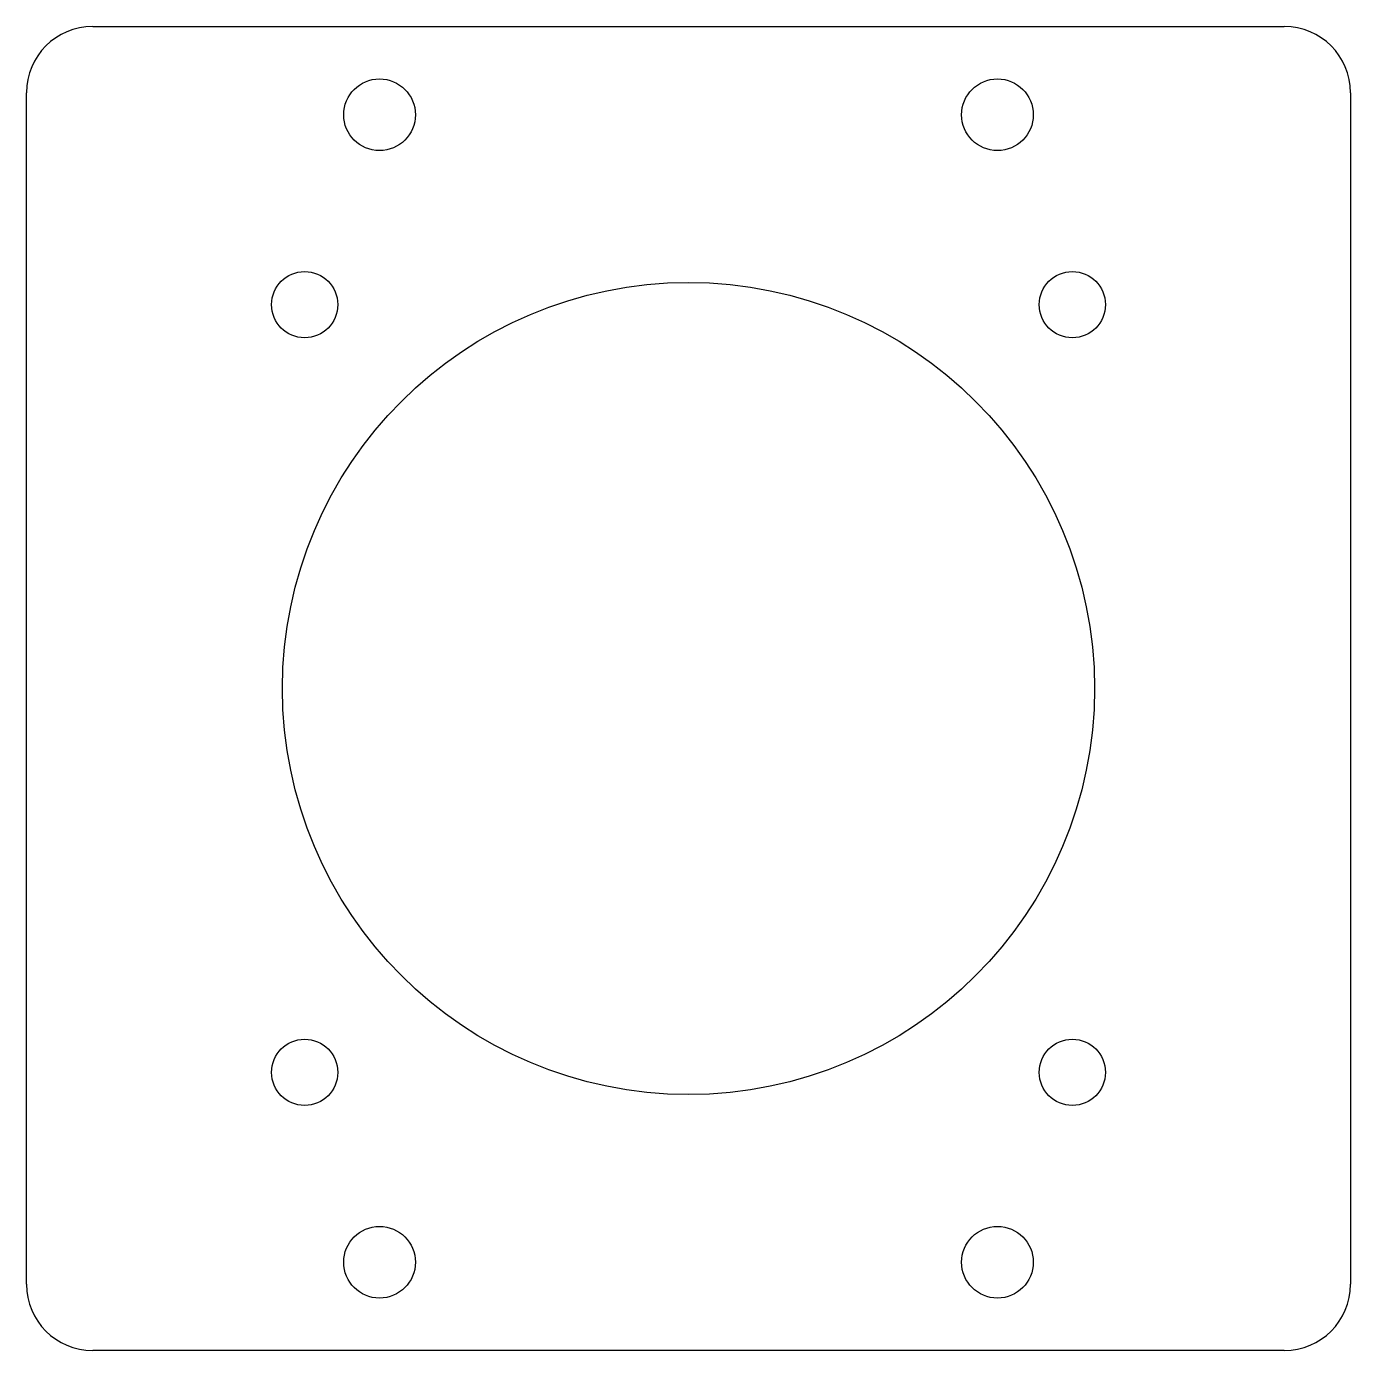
# Model space of a CAD drawing. Header units: millimetres. Extents: x -60 to 60, y -60 to 60.
import ezdxf

# ---------------------------------------------------------------- set-up
doc = ezdxf.new("R2010")
doc.units = ezdxf.units.MM

msp = doc.modelspace()

# ---------------------------------------------------------------- linework, layer by layer
for p, q in [((-54, 60), (54, 60)), ((-60, -54), (-60, 54)), ((60, 54), (60, -54)), ((54, -60), (-54, -60))]:
    msp.add_line(p, q)
for centre, radius in [((-28, 52), 3.25), ((28, 52), 3.25), ((-34.79, 34.79), 3), ((34.79, 34.79), 3), ((0, 0), 36.8), ((-34.79, -34.79), 3), ((34.79, -34.79), 3), ((-28, -52), 3.25), ((28, -52), 3.25)]:
    msp.add_circle(centre, radius)
for centre, start, end in [((-54, 54), 90, 180), ((54, 54), 360, 450), ((-54, -54), -180, -90), ((54, -54), 270, 360)]:
    msp.add_arc(centre, 6, start, end)

doc.saveas('drawing.dxf')
